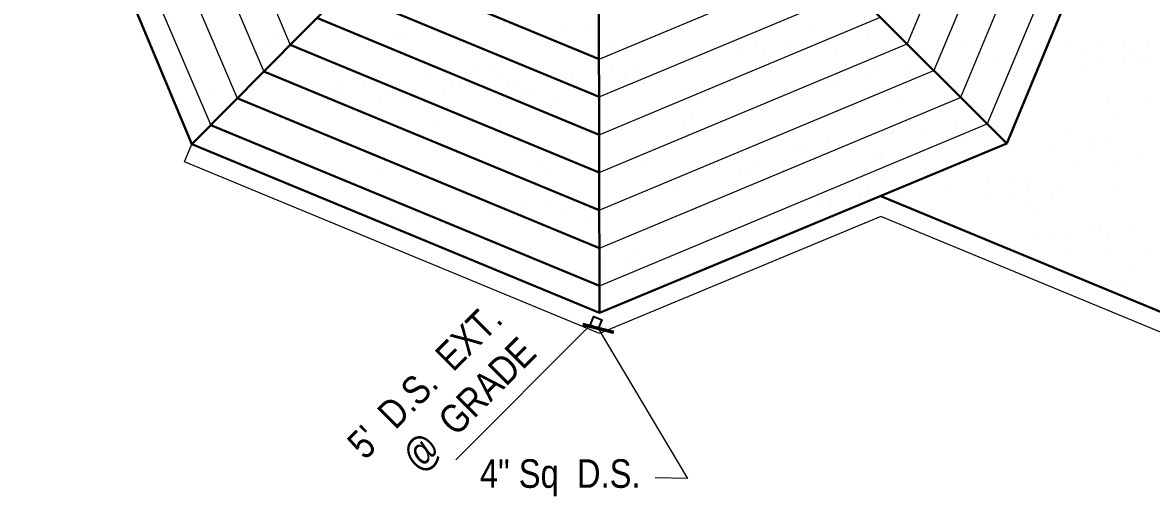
# Model space of a CAD drawing. Header units: inches. Extents: x 279 to 11006, y 233 to 7807.
# Drawn here: x 2106.5 to 2462.4, y 7085.2 to 7234.6 of the extents above; entities that cross this region are included whole.
import ezdxf

# ---------------------------------------------------------------- set-up
doc = ezdxf.new("R2010")
doc.units = ezdxf.units.IN
doc.header["$MEASUREMENT"] = 0
doc.linetypes.add('HIDDEN', pattern=[0.375, 0.25, -0.125])
for name, color, linetype, lineweight in [('GUTTER', 7, 'Continuous', 15), ('ROOF LINE', 7, 'Continuous', 30), ('ROOFLINE', 7, 'HIDDEN', 30)]:
    doc.layers.add(name, color=color, linetype=linetype, lineweight=lineweight)
doc.layers.add('LLMASONRY', color=12, linetype='Continuous')
doc.styles.add('ARCHENT', font='technical.ttf', dxfattribs={"height": 6})
doc.styles.add('ARCHENTLTD', font='technical.ttf', dxfattribs={"height": 0.1875})
doc.dimstyles.new('ARCHENTLTD', dxfattribs={"dimscale": 0.05, "dimtxt": 0.1875, "dimasz": 3, "dimexe": 9, "dimexo": 1, "dimgap": 2.5, "dimtad": 0, "dimdec": 1, "dimzin": 1, "dimdsep": 46, "dimlunit": 4, "dimtxsty": 'ARCHENTLTD', "dimblk": 'ARCHTICK', "dimcen": 6, "dimclrd": 256, "dimclre": 256, "dimclrt": 256, "dimaunit": 1, "dimadec": 0, "dimazin": 0, "dimtfac": 1, "dimtdec": 1, "dimtofl": 0, "dimtmove": 1, "dimatfit": 3, "dimldrblk": 'ARCHTICK', "dimfxl": 1, "dimfrac": 2, "dimtolj": 1, "dimtzin": 0, "dimlwd": 9, "dimlwe": 9, "dimarcsym": 0})

# ---------------------------------------------------------------- blocks, each defined once
blk = doc.blocks.new('_ArchTick')
at = {"color": 0, "linetype": 'ByBlock', "const_width": 0.15}
blk.add_lwpolyline([(-0.5, -0.5), (0.5, 0.5)], dxfattribs=at)

msp = doc.modelspace()

# ---------------------------------------------------------------- linework, layer by layer
at = {"layer": 'GUTTER', "lineweight": 9}
msp.add_line((2157.53, 7190.66), (2159.82, 7196.2), dxfattribs=at)
at = {"layer": 'GUTTER'}
for p, q in [((2288.36, 7136.58), (2157.53, 7190.66)), ((2377.03, 7173.38), (2288.36, 7136.58)), ((2465.74, 7136.71), (2377.03, 7173.38))]:
    msp.add_line(p, q, dxfattribs=at)
at = {"layer": 'LLMASONRY', "color": 7, "linetype": 'Continuous', "lineweight": 25, "ltscale": 100}
msp.add_lwpolyline([(2287.94, 7138.16), (2285.42, 7139.21), (2286.53, 7141.9), (2289.06, 7140.85)], close=True, dxfattribs=at)
at = {"layer": 'ROOF LINE'}
for p, q in [((2159.82, 7196.2), (2106.49, 7324.69)), ((2416.8, 7196.42), (2467.75, 7319.61)), ((2288.36, 7143.07), (2159.82, 7196.2)), ((2416.82, 7196.4), (2288.36, 7143.07)), ((2465.74, 7143.21), (2377.02, 7179.88))]:
    msp.add_line(p, q, dxfattribs=at)
at = {"layer": 'ROOF LINE', "color": 93, "lineweight": 9}
for p, q in [((2113.66, 7324.71), (2165.8, 7202.24)), ((2125.61, 7324.73), (2174.16, 7210.69)), ((2137.55, 7324.75), (2182.52, 7219.14)), ((2149.5, 7324.78), (2190.88, 7227.58)), ((2425.76, 7324.82), (2385.37, 7227.82)), ((2437.67, 7324.8), (2393.79, 7219.41)), ((2449.58, 7324.78), (2402.2, 7211)), ((2461.55, 7324.91), (2410.62, 7202.6)), ((2288.23, 7223.04), (2360.13, 7253.05)), ((2288.25, 7211.13), (2368.55, 7244.64)), ((2288.27, 7199.22), (2376.96, 7236.23)), ((2288.28, 7187.31), (2385.37, 7227.82)), ((2288.3, 7175.4), (2393.79, 7219.41)), ((2288.32, 7163.48), (2402.2, 7211)), ((2288.34, 7151.57), (2410.62, 7202.6))]:
    msp.add_line(p, q, dxfattribs=at)
at = {"layer": 'ROOF LINE', "color": 93}
for p, q in [((2269.35, 7306.88), (2159.82, 7196.2)), ((2306.41, 7306.72), (2416.8, 7196.42)), ((2288.1, 7299.12), (2288.36, 7143.07)), ((2288.23, 7223.04), (2215.96, 7252.92)), ((2288.25, 7211.13), (2207.6, 7244.48)), ((2288.27, 7199.22), (2199.24, 7236.03)), ((2288.28, 7187.31), (2190.88, 7227.58)), ((2288.3, 7175.4), (2182.52, 7219.14)), ((2288.32, 7163.48), (2174.16, 7210.69)), ((2288.34, 7151.57), (2165.8, 7202.24))]:
    msp.add_line(p, q, dxfattribs=at)
at = {"layer": 'ROOFLINE', "color": 7, "linetype": 'Continuous', "lineweight": 25, "ltscale": 100}
for p, q in [((2237.05, 7232.23), (2237.05, 7232.23)), ((2276.31, 7232.73), (2276.31, 7232.73)), ((2284.47, 7231.67), (2284.47, 7231.67)), ((2316.83, 7234.19), (2316.83, 7234.19)), ((2355.2, 7234.01), (2355.2, 7234.01)), ((2380.62, 7231.26), (2380.62, 7231.26)), ((2184.84, 7228.73), (2184.84, 7228.73)), ((2187.22, 7230.03), (2187.22, 7230.03)), ((2224.1, 7229.24), (2224.1, 7229.24)), ((2226.33, 7230.46), (2226.33, 7230.46)), ((2244.57, 7228.29), (2244.57, 7228.29)), ((2264.62, 7230.7), (2264.62, 7230.7)), ((2287.23, 7229.13), (2287.23, 7229.13)), ((2291.28, 7228.38), (2291.28, 7228.38)), ((2337.99, 7228.47), (2337.99, 7228.47)), ((2347.26, 7228.62), (2347.26, 7228.62)), ((2360.61, 7228.63), (2360.61, 7228.63)), ((2372.81, 7230.23), (2372.81, 7230.23)), ((2384.7, 7228.55), (2384.7, 7228.55)), ((2445.09, 7228.42), (2445.09, 7228.42)), ((2453.86, 7228.03), (2453.86, 7228.03)), ((2189.98, 7227.49), (2189.98, 7227.49)), ((2250, 7226.98), (2250, 7226.98)), ((2332.43, 7224.91), (2332.43, 7224.91)), ((2340.24, 7225.94), (2340.24, 7225.94)), ((2362.94, 7225.19), (2362.94, 7225.19)), ((2384.6, 7226.3), (2384.6, 7226.3)), ((2403.45, 7226.65), (2403.45, 7226.65)), ((2425.09, 7225.79), (2425.09, 7225.79)), ((2437.28, 7227.39), (2437.28, 7227.39)), ((2441.82, 7226.47), (2441.82, 7226.47)), ((2456.62, 7225.5), (2456.62, 7225.5)), ((2461.57, 7227.01), (2461.57, 7227.01)), ((2155.15, 7221.04), (2155.15, 7221.04)), ((2201.86, 7221.13), (2201.86, 7221.13)), ((2248.57, 7221.21), (2248.57, 7221.21)), ((2299.86, 7220.63), (2299.86, 7220.63)), ((2320.24, 7223.31), (2320.24, 7223.31)), ((2365.85, 7221.5), (2365.85, 7221.5)), ((2376.37, 7220.63), (2376.37, 7220.63)), ((2387.37, 7223.76), (2387.37, 7223.76)), ((2396.9, 7222.07), (2396.9, 7222.07)), ((2404.71, 7223.1), (2404.71, 7223.1)), ((2412.56, 7221.58), (2412.56, 7221.58)), ((2441.77, 7221.21), (2441.77, 7221.21)), ((2447.39, 7223.25), (2447.39, 7223.25)), ((2453.96, 7222.82), (2453.96, 7222.82)), ((2459.28, 7221.67), (2459.28, 7221.67)), ((2461.77, 7223.85), (2461.77, 7223.85)), ((2217.71, 7217.39), (2217.71, 7217.39)), ((2234.25, 7217.15), (2234.25, 7217.15)), ((2239.38, 7218.5), (2239.38, 7218.5)), ((2246.44, 7218.75), (2246.44, 7218.75)), ((2254.25, 7219.78), (2254.25, 7219.78)), ((2258.23, 7218.85), (2258.23, 7218.85)), ((2279.86, 7217.99), (2279.86, 7217.99)), ((2292.05, 7219.6), (2292.05, 7219.6)), ((2296.6, 7218.67), (2296.6, 7218.67)), ((2335.86, 7219.17), (2335.86, 7219.17)), ((2364.34, 7217.79), (2364.34, 7217.79)), ((2372.18, 7217.47), (2372.18, 7217.47)), ((2384.71, 7220.47), (2384.71, 7220.47)), ((2418.89, 7217.55), (2418.89, 7217.55)), ((2165.5, 7213.9), (2165.5, 7213.9)), ((2204.91, 7213.81), (2204.91, 7213.81)), ((2206.02, 7215.36), (2206.02, 7215.36)), ((2213.87, 7214.46), (2213.87, 7214.46)), ((2220.63, 7213.7), (2220.63, 7213.7)), ((2242.14, 7215.97), (2242.14, 7215.97)), ((2244.39, 7215.17), (2244.39, 7215.17)), ((2251.68, 7214.28), (2251.68, 7214.28)), ((2259.49, 7215.31), (2259.49, 7215.31)), ((2263.05, 7215.02), (2263.05, 7215.02)), ((2267.34, 7213.79), (2267.34, 7213.79)), ((2302.16, 7215.45), (2302.16, 7215.45)), ((2314.05, 7213.87), (2314.05, 7213.87)), ((2360.31, 7216.66), (2360.31, 7216.66)), ((2360.76, 7213.96), (2360.76, 7213.96)), ((2363.07, 7214.13), (2363.07, 7214.13)), ((2206.07, 7213.43), (2206.07, 7213.43)), ((2219.11, 7209.99), (2219.11, 7209.99)), ((2239.48, 7212.67), (2239.48, 7212.67)), ((2265.82, 7212.49), (2265.82, 7212.49)), ((2367.09, 7209.93), (2367.09, 7209.93)), ((2383.22, 7211.12), (2383.22, 7211.12)), ((2402.3, 7210.08), (2402.3, 7210.08)), ((2422.49, 7211.63), (2422.49, 7211.63)), ((2448.43, 7210.46), (2448.43, 7210.46)), ((2460.44, 7211.29), (2460.44, 7211.29)), ((2226.95, 7209.67), (2226.95, 7209.67)), ((2273.66, 7209.76), (2273.66, 7209.76)), ((2320.38, 7209.84), (2320.38, 7209.84)), ((2238, 7203.33), (2238, 7203.33)), ((2277.26, 7203.83), (2277.26, 7203.83)), ((2315.21, 7203.5), (2315.21, 7203.5)), ((2317.77, 7205.29), (2317.77, 7205.29)), ((2356.14, 7205.11), (2356.14, 7205.11)), ((2450.91, 7203.96), (2450.91, 7203.96)), ((2257.07, 7202.29), (2257.07, 7202.29)), ((2317.98, 7200.96), (2317.98, 7200.96)), ((2378, 7200.45), (2378, 7200.45)), ((2380.61, 7199.91), (2380.61, 7199.91)), ((2400.99, 7202.59), (2400.99, 7202.59)), ((2360.61, 7197.27), (2360.61, 7197.27)), ((2363.88, 7196.28), (2363.88, 7196.28)), ((2372.81, 7198.88), (2372.81, 7198.88)), ((2390.18, 7198.93), (2390.18, 7198.93)), ((2401.91, 7198.53), (2401.91, 7198.53)), ((2404.4, 7197.75), (2404.4, 7197.75)), ((2415.35, 7198.12), (2415.35, 7198.12)), ((2436.89, 7199.02), (2436.89, 7199.02)), ((2442.77, 7197.56), (2442.77, 7197.56)), ((2448.62, 7198.61), (2448.62, 7198.61)), ((2349.8, 7194.82), (2349.8, 7194.82)), ((2351.73, 7193.88), (2351.73, 7193.88)), ((2386.64, 7193.22), (2386.64, 7193.22)), ((2392.24, 7195.34), (2392.24, 7195.34)), ((2396.51, 7194.9), (2396.51, 7194.9)), ((2418.11, 7195.59), (2418.11, 7195.59)), ((2430.61, 7195.16), (2430.61, 7195.16)), ((2443.22, 7194.99), (2443.22, 7194.99)), ((2256.68, 7190.73), (2256.68, 7190.73)), ((2259.17, 7189.95), (2259.17, 7189.95)), ((2270.12, 7190.33), (2270.12, 7190.33)), ((2297.54, 7189.77), (2297.54, 7189.77)), ((2303.39, 7190.82), (2303.39, 7190.82)), ((2336.81, 7190.27), (2336.81, 7190.27)), ((2350.11, 7190.91), (2350.11, 7190.91)), ((2354.07, 7188.93), (2354.07, 7188.93)), ((2374.44, 7191.61), (2374.44, 7191.61)), ((2377.32, 7191.73), (2377.32, 7191.73)), ((2406.38, 7191.21), (2406.38, 7191.21)), ((2438.92, 7188.77), (2438.92, 7188.77)), ((2451.11, 7190.38), (2451.11, 7190.38)), ((2458.92, 7191.4), (2458.92, 7191.4)), ((2218.66, 7188.49), (2218.66, 7188.49)), ((2272.89, 7187.8), (2272.89, 7187.8)), ((2332.91, 7187.28), (2332.91, 7187.28)), ((2334.07, 7186.29), (2334.07, 7186.29)), ((2346.26, 7187.9), (2346.26, 7187.9)), ((2410.74, 7185.06), (2410.74, 7185.06)), ((2418.54, 7186.09), (2418.54, 7186.09)), ((2305.89, 7182.58), (2305.89, 7182.58)), ((2313.69, 7183.61), (2313.69, 7183.61)), ((2370.26, 7184.96), (2370.26, 7184.96)), ((2373.02, 7182.42), (2373.02, 7182.42)), ((2377.97, 7183.94), (2377.97, 7183.94)), ((2384.17, 7182.22), (2384.17, 7182.22)), ((2398.54, 7183.45), (2398.54, 7183.45)), ((2423.43, 7182.72), (2423.43, 7182.72)), ((2424.68, 7184.02), (2424.68, 7184.02)), ((2433.04, 7181.91), (2433.04, 7181.91)), ((2451.79, 7181.78), (2451.79, 7181.78)), ((2273.32, 7178.29), (2273.32, 7178.29)), ((2293.69, 7180.98), (2293.69, 7180.98)), ((2358.16, 7178.14), (2358.16, 7178.14)), ((2361.29, 7178.04), (2361.29, 7178.04)), ((2370.36, 7179.74), (2370.36, 7179.74)), ((2372.01, 7179.81), (2372.01, 7179.81)), ((2378.17, 7180.77), (2378.17, 7180.77)), ((2384.29, 7179.91), (2384.29, 7179.91)), ((2411.27, 7180.32), (2411.27, 7180.32)), ((2419.43, 7179.25), (2419.43, 7179.25)), ((2431.01, 7179.99), (2431.01, 7179.99)), ((2225.03, 7177.16), (2225.03, 7177.16)), ((2227.8, 7174.63), (2227.8, 7174.63)), ((2232.74, 7176.14), (2232.74, 7176.14)), ((2238.94, 7174.43), (2238.94, 7174.43)), ((2253.32, 7175.66), (2253.32, 7175.66)), ((2265.51, 7177.26), (2265.51, 7177.26)), ((2278.21, 7174.93), (2278.21, 7174.93)), ((2279.45, 7176.23), (2279.45, 7176.23)), ((2318.72, 7176.39), (2318.72, 7176.39)), ((2326.17, 7176.31), (2326.17, 7176.31)), ((2345.96, 7175.33), (2345.96, 7175.33)), ((2357.09, 7176.21), (2357.09, 7176.21)), ((2422.19, 7176.72), (2422.19, 7176.72)), ((2426.24, 7175.96), (2426.24, 7175.96)), ((2225.13, 7171.95), (2225.13, 7171.95)), ((2232.94, 7172.97), (2232.94, 7172.97)), ((2239.07, 7172.11), (2239.07, 7172.11)), ((2285.78, 7172.2), (2285.78, 7172.2)), ((2287.82, 7174.12), (2287.82, 7174.12)), ((2332.49, 7172.28), (2332.49, 7172.28)), ((2348.72, 7172.79), (2348.72, 7172.79)), ((2455.2, 7170.89), (2455.2, 7170.89)), ((2387.95, 7168.74), (2387.95, 7168.74)), ((2405.34, 7168.84), (2405.34, 7168.84)), ((2434.82, 7168.21), (2434.82, 7168.21)), ((2443.72, 7168.66), (2443.72, 7168.66)), ((2446.09, 7169.95), (2446.09, 7169.95)), ((2448.86, 7167.42), (2448.86, 7167.42)), ((2393.19, 7166.44), (2393.19, 7166.44)), ((2414.82, 7165.57), (2414.82, 7165.57)), ((2427.01, 7167.18), (2427.01, 7167.18)), ((2431.56, 7166.25), (2431.56, 7166.25)), ((2242.73, 7160.95), (2242.73, 7160.95)), ((2260.12, 7161.05), (2260.12, 7161.05)), ((2298.49, 7160.87), (2298.49, 7160.87)), ((2300.87, 7162.16), (2300.87, 7162.16)), ((2437.12, 7163.04), (2437.12, 7163.04)), ((2449.01, 7161.46), (2449.01, 7161.46)), ((2460.74, 7161.05), (2460.74, 7161.05)), ((2303.63, 7159.62), (2303.63, 7159.62)), ((2455.34, 7157.43), (2455.34, 7157.43)), ((2268.8, 7153.17), (2268.8, 7153.17)), ((2450.17, 7151.08), (2450.17, 7151.08)), ((2452.73, 7152.87), (2452.73, 7152.87)), ((2279.15, 7146.03), (2279.15, 7146.03)), ((2452.94, 7148.54), (2452.94, 7148.54))]:
    msp.add_line(p, q, dxfattribs=at)
at = {"layer": 'ROOFLINE', "color": 7, "linetype": 'Continuous', "lineweight": 5, "ltscale": 100}
msp.add_line((2285.42, 7139.21), (2243.04, 7096.73), dxfattribs=at)

# ---------------------------------------------------------------- texts
at = {"layer": 'ROOFLINE', "color": 7, "linetype": 'Continuous', "lineweight": 9, "ltscale": 0.5, "insert": (2270.3, 7128.44), "char_height": 9, "attachment_point": 9, "rotation": 45.0021, "style": 'ARCHENT'}
msp.add_mtext("5'  D.S.  EXT.  \\P@  GRADE", dxfattribs=at)
at = {"layer": 'ROOFLINE', "color": 7, "linetype": 'Continuous', "lineweight": 9, "ltscale": 0.75, "insert": (2301.3, 7085.17), "char_height": 9, "attachment_point": 9, "rotation": 0.0021, "style": 'ARCHENT'}
msp.add_mtext('4" Sq  D.S.', dxfattribs=at)

# ---------------------------------------------------------------- leaders
at = {"layer": 'ROOFLINE', "color": 7, "linetype": 'Continuous', "lineweight": 9, "ltscale": 0.5}
msp.add_leader([(2287.97, 7138.15), (2316.15, 7090.81), (2305.91, 7090.99)], dimstyle='ARCHENTLTD', override={"dimasz": 144, "dimgap": 1, "dimtad": 0}, dxfattribs=at)

doc.saveas('drawing.dxf')
